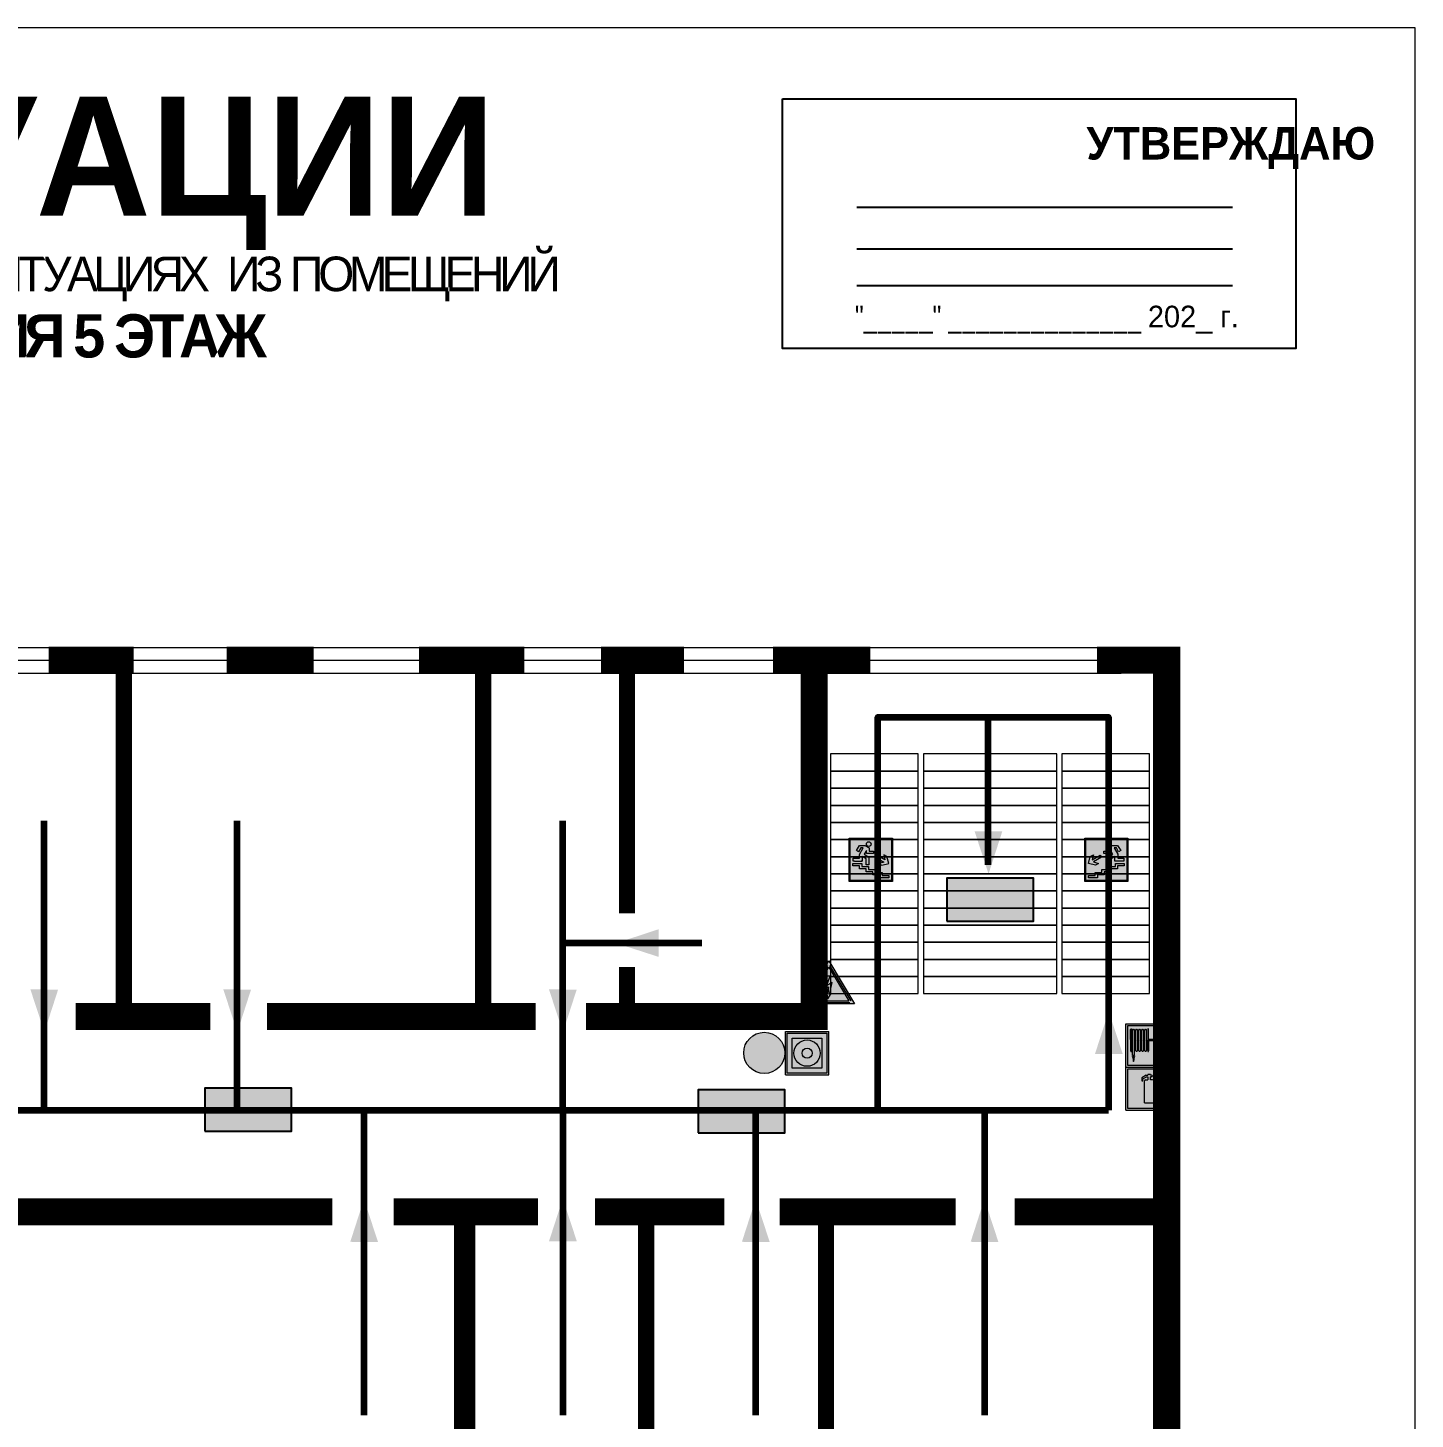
# Model space of a CAD drawing. Header units: millimetres. Extents: x 13114 to 67229, y 22859 to 38520.
# Drawn here: x 24745.1 to 25001.8, y 36480.2 to 36737.7 of the extents above; entities that cross this region are included whole.
import ezdxf

# ---------------------------------------------------------------- set-up
doc = ezdxf.new("R2010")
doc.units = ezdxf.units.MM
doc.layers.add('План_Штампы', color=7, linetype='Continuous')
doc.styles.add('обычный', font='arial.ttf')

# ---------------------------------------------------------------- blocks, each defined once
blk = doc.blocks.new('вниз')
at = {"lineweight": 0, "true_color": 0xffffff}
h = blk.add_hatch(color=7, dxfattribs=at)
h.dxf.hatch_style = 1
h.paths.add_polyline_path([(40994.51, -4472.22), (40986.51, -4472.22), (40986.51, -4480.22), (40994.51, -4480.22)])
h.paths.add_polyline_path([(40994.31, -4472.42), (40994.31, -4480.01), (40986.71, -4480.01), (40986.71, -4472.42)], flags=16)
h.paths.add_polyline_path([(40988.43, -4473.53), (40989.43, -4473.53), (40990.19, -4473.96), (40990.19, -4474.6), (40991, -4474.6), (40991, -4475.06), (40989.73, -4475.06), (40989.73, -4474.46), (40989.3, -4475.18), (40990.17, -4475.7), (40990.17, -4477.11), (40989.63, -4477.11), (40989.63, -4476.01), (40988.94, -4475.59), (40988.94, -4476.46), (40988.94, -4476.46), (40987.47, -4476.46), (40987.26, -4476.46), (40987.26, -4475.92), (40988.4, -4475.92), (40988.4, -4475.2), (40989.1, -4473.99), (40988.66, -4473.99), (40988.24, -4474.7), (40987.86, -4474.47), (40988.41, -4473.56)], flags=0)
h.paths.add_polyline_path([(40990.55, -4473.29, -1), (40989.69, -4473.29, -1)], flags=0)
h.paths.add_polyline_path([(40988.85, -4476.89), (40988.85, -4477.43), (40990.1, -4477.43), (40990.1, -4477.99), (40991.34, -4477.99), (40991.34, -4478.54), (40992.59, -4478.54), (40992.59, -4479.09), (40993.83, -4479.09), (40993.83, -4479.52), (40992.17, -4479.52), (40992.17, -4478.97), (40990.91, -4478.97), (40990.91, -4478.41), (40989.68, -4478.41), (40989.68, -4477.86), (40988.43, -4477.86), (40988.43, -4477.31), (40987.6, -4477.31), (40987.18, -4477.31), (40987.18, -4476.89)], flags=0)
h.paths.add_polyline_path([(40991.61, -4475.33), (40993.12, -4476.2), (40992.9, -4475.27), (40993.48, -4475.6), (40993.83, -4476.88), (40992.56, -4477.22), (40991.97, -4476.88), (40992.9, -4476.61), (40991.38, -4475.74), (40991.58, -4475.39)], flags=0)
h.paths.add_polyline_path([(40990.19, -4473.96), (40989.43, -4473.53), (40988.43, -4473.53), (40988.41, -4473.56), (40987.86, -4474.47), (40988.24, -4474.7), (40988.66, -4473.99), (40989.1, -4473.99), (40988.4, -4475.2), (40988.4, -4475.92), (40987.26, -4475.92), (40987.26, -4476.46), (40987.47, -4476.46), (40988.94, -4476.46), (40988.94, -4476.27), (40988.94, -4475.59), (40989.63, -4476.01), (40989.63, -4477.11), (40990.17, -4477.11), (40990.17, -4475.7), (40989.3, -4475.18), (40989.73, -4474.46), (40989.73, -4475.06), (40991, -4475.06), (40991, -4474.6), (40990.19, -4474.6)], flags=0)
h.paths.add_polyline_path([(40990.55, -4473.29, 1), (40989.69, -4473.29, 1)], flags=0)
h.paths.add_polyline_path([(40991.61, -4475.33), (40991.58, -4475.39), (40991.38, -4475.74), (40992.9, -4476.61), (40991.97, -4476.88), (40992.56, -4477.22), (40993.83, -4476.88), (40993.48, -4475.6), (40992.9, -4475.27), (40993.12, -4476.2)], flags=0)
h.paths.add_polyline_path([(40990.1, -4477.43), (40988.85, -4477.43), (40988.85, -4476.89), (40987.18, -4476.89), (40987.18, -4477.31), (40987.6, -4477.31), (40988.43, -4477.31), (40988.43, -4477.86), (40989.68, -4477.86), (40989.68, -4478.41), (40990.91, -4478.41), (40990.91, -4478.97), (40992.17, -4478.97), (40992.17, -4479.52), (40993.83, -4479.52), (40993.83, -4479.09), (40992.59, -4479.09), (40992.59, -4478.54), (40991.34, -4478.54), (40991.34, -4477.99), (40990.1, -4477.99)], flags=0)
at = {"lineweight": 0}
h = blk.add_hatch(color=126, dxfattribs=at)
h.dxf.hatch_style = 1
h.paths.add_polyline_path([(40994.31, -4472.42), (40986.71, -4472.42), (40986.71, -4480.01), (40994.31, -4480.01)])
h.paths.add_polyline_path([(40988.43, -4473.53), (40989.43, -4473.53), (40990.19, -4473.96), (40990.19, -4474.6), (40991, -4474.6), (40991, -4475.06), (40989.73, -4475.06), (40989.73, -4474.46), (40989.3, -4475.18), (40990.17, -4475.7), (40990.17, -4477.11), (40989.63, -4477.11), (40989.63, -4476.01), (40988.94, -4475.59), (40988.94, -4476.46), (40988.94, -4476.46), (40987.47, -4476.46), (40987.26, -4476.46), (40987.26, -4475.92), (40988.4, -4475.92), (40988.4, -4475.2), (40989.1, -4473.99), (40988.66, -4473.99), (40988.24, -4474.7), (40987.86, -4474.47), (40988.41, -4473.56)], flags=16)
h.paths.add_polyline_path([(40990.55, -4473.29, -1), (40989.69, -4473.29, -1)], flags=16)
h.paths.add_polyline_path([(40988.85, -4476.89), (40988.85, -4477.43), (40990.1, -4477.43), (40990.1, -4477.99), (40991.34, -4477.99), (40991.34, -4478.54), (40992.59, -4478.54), (40992.59, -4479.09), (40993.83, -4479.09), (40993.83, -4479.52), (40992.17, -4479.52), (40992.17, -4478.97), (40990.91, -4478.97), (40990.91, -4478.41), (40989.68, -4478.41), (40989.68, -4477.86), (40988.43, -4477.86), (40988.43, -4477.31), (40987.6, -4477.31), (40987.18, -4477.31), (40987.18, -4476.89)], flags=16)
h.paths.add_polyline_path([(40991.61, -4475.33), (40993.12, -4476.2), (40992.9, -4475.27), (40993.48, -4475.6), (40993.83, -4476.88), (40992.56, -4477.22), (40991.97, -4476.88), (40992.9, -4476.61), (40991.38, -4475.74), (40991.58, -4475.39)], flags=16)
at = {"lineweight": 0, "true_color": 0xffffff}
h = blk.add_hatch(color=7, dxfattribs=at)
h.dxf.hatch_style = 1
h.paths.add_polyline_path([(40989.73, -4474.46), (40989.73, -4475.06), (40991, -4475.06), (40991, -4474.6), (40990.19, -4474.6), (40990.19, -4473.96), (40989.43, -4473.53), (40988.43, -4473.53), (40988.41, -4473.56), (40987.86, -4474.47), (40988.24, -4474.7), (40988.66, -4473.99), (40989.1, -4473.99), (40988.4, -4475.2), (40988.4, -4475.92), (40987.26, -4475.92), (40987.26, -4476.46), (40987.47, -4476.46), (40988.94, -4476.46), (40988.94, -4475.59), (40989.63, -4476.01), (40989.63, -4477.11), (40990.17, -4477.11), (40990.17, -4475.7), (40989.3, -4475.18)])
h.paths.add_polyline_path([(40989.69, -4473.29, 1), (40990.55, -4473.29, 1)])
h.paths.add_polyline_path([(40991.61, -4475.33), (40991.58, -4475.39), (40991.38, -4475.74), (40992.9, -4476.61), (40991.97, -4476.88), (40992.56, -4477.22), (40993.83, -4476.88), (40993.48, -4475.6), (40992.9, -4475.27), (40993.12, -4476.2)])
h.paths.add_polyline_path([(40990.1, -4477.43), (40988.85, -4477.43), (40988.85, -4476.89), (40987.18, -4476.89), (40987.18, -4477.31), (40987.6, -4477.31), (40988.43, -4477.31), (40988.43, -4477.86), (40989.68, -4477.86), (40989.68, -4478.41), (40990.91, -4478.41), (40990.91, -4478.97), (40992.17, -4478.97), (40992.17, -4479.52), (40993.83, -4479.52), (40993.83, -4479.09), (40992.59, -4479.09), (40992.59, -4478.54), (40991.34, -4478.54), (40991.34, -4477.99), (40990.1, -4477.99)])
at = {"color": 126, "lineweight": 0}
for points in [[(40986.51, -4472.22), (40994.51, -4472.22), (40994.51, -4480.22), (40986.51, -4480.22)], [(40986.71, -4472.42), (40994.31, -4472.42), (40994.31, -4480.01), (40986.71, -4480.01)]]:
    blk.add_lwpolyline(points, close=True, dxfattribs=at)
for points in [[(40987.47, -4476.46), (40987.26, -4476.46), (40987.26, -4475.92), (40988.4, -4475.92), (40988.4, -4475.2), (40989.1, -4473.99), (40988.66, -4473.99), (40988.24, -4474.7), (40987.86, -4474.47), (40988.41, -4473.56), (40988.43, -4473.53), (40989.43, -4473.53), (40990.19, -4473.96), (40990.19, -4474.6), (40991, -4474.6), (40991, -4475.06), (40989.73, -4475.06), (40989.73, -4474.46), (40989.3, -4475.18), (40990.17, -4475.7), (40990.17, -4477.11), (40989.63, -4477.11), (40989.63, -4476.01), (40988.94, -4475.59), (40988.94, -4476.46)], [(40991.58, -4475.39), (40991.38, -4475.74), (40992.9, -4476.61), (40991.97, -4476.88), (40992.56, -4477.22), (40993.83, -4476.88), (40993.48, -4475.6), (40992.9, -4475.27), (40993.12, -4476.2), (40991.61, -4475.33), (40991.58, -4475.39)], [(40987.6, -4477.31), (40987.18, -4477.31), (40987.18, -4476.89), (40988.85, -4476.89), (40988.85, -4477.43), (40990.1, -4477.43), (40990.1, -4477.99), (40991.34, -4477.99), (40991.34, -4478.54), (40992.59, -4478.54), (40992.59, -4479.09), (40993.83, -4479.09), (40993.83, -4479.52), (40992.17, -4479.52), (40992.17, -4478.97), (40990.91, -4478.97), (40990.91, -4478.41), (40989.68, -4478.41), (40989.68, -4477.86), (40988.43, -4477.86), (40988.43, -4477.31), (40987.6, -4477.31)], [(40987.47, -4476.46), (40988.94, -4476.46), (40988.94, -4476.27)]]:
    blk.add_lwpolyline(points, dxfattribs=at)
blk.add_circle((40990.12, -4473.29), 0.432, dxfattribs=at)
blk = doc.blocks.new('вниз 3')
at = {"lineweight": 0, "true_color": 0xffffff}
h = blk.add_hatch(color=7, dxfattribs=at)
h.dxf.hatch_style = 1
h.paths.add_polyline_path([(40997.5, -4475.69), (40997.25, -4475.28), (40995.76, -4476.15), (40995.97, -4475.23), (40995.39, -4475.56), (40995.05, -4476.83), (40996.33, -4477.17), (40996.91, -4476.83), (40996, -4476.55)], flags=0)
h.paths.add_polyline_path([(40999.81, -4473.95), (41000.22, -4473.95), (41000.64, -4474.67), (41001.03, -4474.43), (41000.46, -4473.49), (41000.42, -4473.49), (40999.43, -4473.49), (40998.68, -4473.92), (40998.68, -4474.57), (40997.88, -4474.57), (40997.88, -4475), (40999.14, -4475), (40999.14, -4474.43), (40999.14, -4474.38), (40999.59, -4475.15), (40998.72, -4475.67), (40998.72, -4477.06), (40999.24, -4477.06), (40999.24, -4475.96), (40999.95, -4475.56), (40999.95, -4476.43), (41001.61, -4476.43), (41001.61, -4475.88), (41000.47, -4475.88), (41000.47, -4475.12)], flags=0)
h.paths.add_polyline_path([(40999.2, -4473.24, 1), (40998.35, -4473.24, 1)], flags=0)
h.paths.add_polyline_path([(41000.46, -4477.26), (41001.69, -4477.26), (41001.69, -4476.84), (41000.03, -4476.84), (41000.03, -4477.39), (40998.78, -4477.39), (40998.78, -4477.95), (40997.53, -4477.95), (40997.53, -4478.5), (40996.29, -4478.5), (40996.29, -4479.06), (40995.05, -4479.06), (40995.05, -4479.48), (40995.29, -4479.48), (40996.72, -4479.48), (40996.72, -4478.92), (40997.97, -4478.92), (40997.97, -4478.36), (40999.2, -4478.36), (40999.2, -4477.81), (41000.46, -4477.81)], flags=0)
h.paths.add_polyline_path([(41002.37, -4472.17), (40994.37, -4472.17), (40994.37, -4480.17), (41002.37, -4480.17)])
h.paths.add_polyline_path([(41002.16, -4479.96), (40994.57, -4479.96), (40994.57, -4472.37), (41002.16, -4472.37)], flags=16)
h.paths.add_polyline_path([(41001.61, -4475.88), (41001.61, -4476.43), (40999.95, -4476.43), (40999.95, -4475.56), (40999.24, -4475.96), (40999.24, -4477.06), (40998.72, -4477.06), (40998.72, -4475.67), (40999.59, -4475.15), (40999.14, -4474.38), (40999.14, -4474.43), (40999.14, -4475), (40997.88, -4475), (40997.88, -4474.57), (40998.68, -4474.57), (40998.68, -4473.92), (40999.43, -4473.49), (41000.42, -4473.49), (41000.46, -4473.49), (41001.03, -4474.43), (41000.64, -4474.67), (41000.22, -4473.95), (40999.81, -4473.95), (41000.47, -4475.12), (41000.47, -4475.88)], flags=0)
h.paths.add_polyline_path([(41001.69, -4476.84), (41001.69, -4477.26), (41000.46, -4477.26), (41000.46, -4477.81), (40999.2, -4477.81), (40999.2, -4478.36), (40997.97, -4478.36), (40997.97, -4478.92), (40996.72, -4478.92), (40996.72, -4479.48), (40995.05, -4479.48), (40995.05, -4479.06), (40996.29, -4479.06), (40996.29, -4478.5), (40997.53, -4478.5), (40997.53, -4477.95), (40998.78, -4477.95), (40998.78, -4477.39), (41000.03, -4477.39), (41000.03, -4476.84)], flags=0)
h.paths.add_polyline_path([(40998.35, -4473.24, -1), (40999.2, -4473.24, -1)], flags=0)
h.paths.add_polyline_path([(40997.5, -4475.69), (40996, -4476.55), (40996.91, -4476.83), (40996.33, -4477.17), (40995.05, -4476.83), (40995.39, -4475.56), (40995.97, -4475.23), (40995.76, -4476.15), (40997.25, -4475.28)], flags=0)
at = {"lineweight": 0}
h = blk.add_hatch(color=126, dxfattribs=at)
h.dxf.hatch_style = 1
h.paths.add_polyline_path([(41002.16, -4472.37), (40994.57, -4472.37), (40994.57, -4479.96), (41002.16, -4479.96)])
h.paths.add_polyline_path([(40995.97, -4475.23), (40995.76, -4476.15), (40997.25, -4475.28), (40997.5, -4475.69), (40996, -4476.55), (40996.91, -4476.83), (40996.33, -4477.17), (40995.05, -4476.83), (40995.39, -4475.56)], flags=16)
h.paths.add_polyline_path([(40997.88, -4474.57), (40998.68, -4474.57), (40998.68, -4473.92), (40999.43, -4473.49), (41000.42, -4473.49), (41000.46, -4473.49), (41001.03, -4474.43), (41000.64, -4474.67), (41000.22, -4473.95), (40999.81, -4473.95), (41000.47, -4475.12), (41000.47, -4475.88), (41001.61, -4475.88), (41001.61, -4476.43), (40999.95, -4476.43), (40999.95, -4475.56), (40999.24, -4475.96), (40999.24, -4477.06), (40998.72, -4477.06), (40998.72, -4475.67), (40999.59, -4475.15), (40999.14, -4474.38), (40999.14, -4474.43), (40999.14, -4475), (40997.88, -4475)], flags=16)
h.paths.add_polyline_path([(40998.35, -4473.24, -1), (40999.2, -4473.24, -1)], flags=16)
h.paths.add_polyline_path([(40997.53, -4477.95), (40998.78, -4477.95), (40998.78, -4477.39), (41000.03, -4477.39), (41000.03, -4476.84), (41001.69, -4476.84), (41001.69, -4477.26), (41000.46, -4477.26), (41000.46, -4477.81), (40999.2, -4477.81), (40999.2, -4478.36), (40997.97, -4478.36), (40997.97, -4478.92), (40996.72, -4478.92), (40996.72, -4479.48), (40995.05, -4479.48), (40995.05, -4479.06), (40996.29, -4479.06), (40996.29, -4478.5), (40997.53, -4478.5)], flags=16)
at = {"lineweight": 0, "true_color": 0xffffff}
h = blk.add_hatch(color=7, dxfattribs=at)
h.dxf.hatch_style = 1
h.paths.add_polyline_path([(40999.2, -4473.24, 1), (40998.35, -4473.24, 1)])
h.paths.add_polyline_path([(40999.81, -4473.95), (41000.22, -4473.95), (41000.64, -4474.67), (41001.03, -4474.43), (41000.46, -4473.49), (41000.42, -4473.49), (40999.43, -4473.49), (40998.68, -4473.92), (40998.68, -4474.57), (40997.88, -4474.57), (40997.88, -4475), (40999.14, -4475), (40999.14, -4474.43), (40999.14, -4474.38), (40999.59, -4475.15), (40998.72, -4475.67), (40998.72, -4477.06), (40999.24, -4477.06), (40999.24, -4475.96), (40999.95, -4475.56), (40999.95, -4476.43), (41001.61, -4476.43), (41001.61, -4475.88), (41000.47, -4475.88), (41000.47, -4475.12)])
h.paths.add_polyline_path([(40999.2, -4477.81), (41000.46, -4477.81), (41000.46, -4477.26), (41001.69, -4477.26), (41001.69, -4476.84), (41000.03, -4476.84), (41000.03, -4477.39), (40998.78, -4477.39), (40998.78, -4477.95), (40997.53, -4477.95), (40997.53, -4478.5), (40996.29, -4478.5), (40996.29, -4479.06), (40995.05, -4479.06), (40995.05, -4479.48), (40995.29, -4479.48), (40996.72, -4479.48), (40996.72, -4478.92), (40997.97, -4478.92), (40997.97, -4478.36), (40999.2, -4478.36)])
h.paths.add_polyline_path([(40997.5, -4475.69), (40997.25, -4475.28), (40995.76, -4476.15), (40995.97, -4475.23), (40995.39, -4475.56), (40995.05, -4476.83), (40996.33, -4477.17), (40996.91, -4476.83), (40996, -4476.55)])
at = {"color": 126, "lineweight": 0}
for points in [[(40994.37, -4472.17), (41002.37, -4472.17), (41002.37, -4480.17), (40994.37, -4480.17)], [(40994.57, -4472.37), (41002.16, -4472.37), (41002.16, -4479.96), (40994.57, -4479.96)]]:
    blk.add_lwpolyline(points, close=True, dxfattribs=at)
for points in [[(40995.05, -4476.83), (40995.39, -4475.56), (40995.97, -4475.23), (40995.76, -4476.15), (40997.25, -4475.28), (40997.5, -4475.69), (40996, -4476.55), (40996.91, -4476.83), (40996.33, -4477.17), (40995.05, -4476.83)], [(40999.14, -4474.43), (40999.14, -4475), (40997.88, -4475), (40997.88, -4474.57), (40998.68, -4474.57), (40998.68, -4473.92), (40999.43, -4473.49), (41000.42, -4473.49), (41000.46, -4473.49), (41001.03, -4474.43), (41000.64, -4474.67), (41000.22, -4473.95), (40999.81, -4473.95), (41000.47, -4475.12), (41000.47, -4475.88), (41001.61, -4475.88), (41001.61, -4476.43), (40999.95, -4476.43), (40999.95, -4475.56), (40999.24, -4475.96), (40999.24, -4477.06), (40998.72, -4477.06), (40998.72, -4475.67), (40999.59, -4475.15), (40999.14, -4474.38), (40999.14, -4474.43)], [(40995.29, -4479.48), (40995.05, -4479.48), (40995.05, -4479.06), (40996.29, -4479.06), (40996.29, -4478.5), (40997.53, -4478.5), (40997.53, -4477.95), (40998.78, -4477.95), (40998.78, -4477.39), (41000.03, -4477.39), (41000.03, -4476.84), (41001.69, -4476.84), (41001.69, -4477.26), (41000.46, -4477.26), (41000.46, -4477.81), (40999.2, -4477.81), (40999.2, -4478.36), (40997.97, -4478.36), (40997.97, -4478.92), (40996.72, -4478.92), (40996.72, -4479.48), (40995.05, -4479.48)]]:
    blk.add_lwpolyline(points, dxfattribs=at)
blk.add_circle((40998.77, -4473.24), 0.426, dxfattribs=at)
blk = doc.blocks.new('A$C7B4425F7')
at = {"true_color": 0xffffff}
blk.add_hatch(color=7, dxfattribs=at).paths.add_polyline_path([(0, 0), (-16, 0), (-16, -8), (0, -8)])
h = blk.add_hatch(color=126)
h.paths.add_polyline_path([(-0.2, -0.2), (-15.8, -0.2), (-15.8, -7.8), (-0.2, -7.8)])
h.paths.add_polyline_path([(-11.76, -2.03), (-11.76, -3.66), (-11.17, -3.66, -0.568275), (-11.17, -6.18), (-12.58, -6.18), (-12.58, -2.03)], flags=16)
h.paths.add_polyline_path([(-13.33, -4.12, -0.495768), (-13.59, -6.18), (-15.03, -6.18), (-15.03, -2.03), (-13.59, -2.03, -0.487973)], flags=16)
h.paths.add_polyline_path([(-10.25, -2.03), (-9.48, -2.03), (-9.48, -6.18), (-10.25, -6.18)], flags=16)
h.paths.add_polyline_path([(-13.84, -3.69), (-14.24, -3.69), (-14.24, -3.03), (-13.9, -3.03, -0.692621)], flags=0)
h.paths.add_polyline_path([(-9.15, -2.03), (-8.4, -2.03), (-8.04, -3.07), (-7.68, -2.03), (-6.93, -2.03), (-7.64, -4.1), (-6.93, -6.18), (-7.68, -6.18), (-8.04, -5.14), (-8.4, -6.18), (-9.15, -6.18), (-8.44, -4.1)], flags=16)
h.paths.add_polyline_path([(-11.76, -4.46), (-11.42, -4.46, -0.692621), (-11.36, -5.12), (-11.76, -5.12)], flags=0)
h.paths.add_polyline_path([(-13.9, -5.2), (-14.24, -5.2), (-14.24, -4.55), (-13.84, -4.55, -0.708038)], flags=0)
edge = h.paths.add_edge_path(flags=16)
edge.add_ellipse((-5.51, -4.08), major_axis=(0, 2.05), ratio=0.586184, start_angle=0, end_angle=360)
edge = h.paths.add_edge_path(flags=0)
edge.add_ellipse((-5.51, -4.08), major_axis=(0, 1.14), ratio=0.454828, start_angle=0, end_angle=360)
h.paths.add_polyline_path([(-4.13, -4.96, 0.377264), (-3.48, -4.52, 0.0555), (-3.16, -2.03), (-1.66, -2.03), (-1.66, -4.96), (-0.96, -4.96), (-0.96, -7.01), (-1.75, -7.01), (-1.75, -6.18), (-3.3, -6.18), (-3.3, -7.02), (-4.13, -7.02)], flags=16)
h.paths.add_polyline_path([(-2.73, -2.91), (-2.28, -2.91), (-2.28, -4.96), (-3.05, -4.96, 0.079136)], flags=0)
at = {"color": 126}
blk.add_lwpolyline([(-16, -8), (0, -8), (0, 0), (-16, 0)], close=True, dxfattribs=at)
blk = doc.blocks.new('A$C54414219')
at = {"true_color": 0xffffff}
h = blk.add_hatch(color=7, dxfattribs=at)
h.paths.add_polyline_path([(2.39, -9.45), (2.39, -18.3), (11.23, -18.3), (11.23, -9.45)], flags=0)
h.paths.add_polyline_path([(10.71, -13.87, -1), (2.92, -13.87, -1)], flags=0)
h.paths.add_polyline_path([(8.3, -13.87, -1), (5.33, -13.87, -1)], flags=0)
h.paths.add_polyline_path([(0.41, -7.47), (0.41, -20.27), (13.21, -20.27), (13.21, -7.47)])
h.paths.add_polyline_path([(0.92, -19.77), (12.71, -19.77), (12.71, -7.98), (0.92, -7.98)], flags=16)
h.paths.add_polyline_path([(11.23, -9.45), (11.23, -18.3), (2.39, -18.3), (2.39, -9.45)], flags=0)
at = {"lineweight": 5}
h = blk.add_hatch(color=242, dxfattribs=at)
h.paths.add_polyline_path([(12.71, -7.98), (0.92, -7.98), (0.92, -19.77), (12.71, -19.77)])
h.paths.add_polyline_path([(11.23, -18.3), (2.39, -18.3), (2.39, -9.45), (11.23, -9.45)], flags=16)
h.paths.add_polyline_path([(10.71, -13.87, -1), (2.92, -13.87, -1)], flags=0)
h.paths.add_polyline_path([(8.3, -13.87, -1), (5.33, -13.87, -1)], flags=0)
at = {"true_color": 0xffffff}
h = blk.add_hatch(color=7, dxfattribs=at)
h.paths.add_polyline_path([(2.39, -9.45), (2.39, -18.3), (11.23, -18.3), (11.23, -9.45)])
h.paths.add_polyline_path([(10.71, -13.87, -1), (2.92, -13.87, -1)], flags=16)
h.paths.add_polyline_path([(8.3, -13.87, -1), (5.33, -13.87, -1)], flags=0)
at = {"lineweight": 5}
h = blk.add_hatch(color=242, dxfattribs=at)
h.paths.add_polyline_path([(2.92, -13.87, 1), (10.71, -13.87, 1)])
h.paths.add_polyline_path([(8.3, -13.87, -1), (5.33, -13.87, -1)], flags=16)
at = {"color": 242, "lineweight": 5}
for p, q in [((0.41, -20.27), (0.41, -7.47)), ((0.41, -7.47), (13.21, -7.47)), ((0.41, -7.47), (13.21, -7.47)), ((13.21, -20.27), (13.21, -7.47)), ((0.41, -20.27), (13.21, -20.27))]:
    blk.add_line(p, q, dxfattribs=at)
for points in [[(0.92, -7.98), (12.71, -7.98), (12.71, -19.77), (0.92, -19.77)], [(2.39, -9.45), (11.23, -9.45), (11.23, -18.3), (2.39, -18.3)]]:
    blk.add_lwpolyline(points, close=True, dxfattribs=at)
for radius in [3.89, 1.49]:
    blk.add_circle((6.81, -13.87), radius, dxfattribs=at)
blk = doc.blocks.new('A$C7B8C2D5B')
at = {"lineweight": 0}
h = blk.add_hatch(color=5, dxfattribs=at)
h.dxf.hatch_style = 1
h.paths.add_polyline_path([(1.4, -3.02, 1), (-2.11, -3.02, 1)])
at = {"color": 5, "lineweight": 0}
blk.add_circle((-0.36, -3.02), 1.75, dxfattribs=at)
blk = doc.blocks.new('A$C3E6D3DDE')
at = {"lineweight": 5}
h = blk.add_hatch(color=40, dxfattribs=at)
h.paths.add_polyline_path([(24.1, 1.45), (16.46, -11.35), (31.74, -11.35)])
h.paths.add_polyline_path([(24.09, -0.46), (30.03, -10.41), (18.14, -10.41)], flags=16)
h.paths.add_polyline_path([(24.54, -3.08), (23.41, -6.02), (25.13, -5.01), (24.33, -8.5), (24.82, -8.27), (23.79, -9.86), (23.4, -8.04), (23.8, -8.43), (24.04, -6.29), (22.39, -7.25), (23.44, -3.08)], flags=0)
h = blk.add_hatch(color=256, dxfattribs=at)
h.paths.add_polyline_path([(24.37, 0.03, 0.567511), (23.82, 0.03), (17.59, -10.4, 0.582454), (17.86, -10.88), (30.32, -10.88, 0.582149), (30.6, -10.4)])
h.paths.add_polyline_path([(24.09, -0.46), (18.14, -10.41), (30.03, -10.41)], flags=16)
h.paths.add_polyline_path([(24.54, -3.08), (23.41, -6.02), (25.13, -5.01), (24.33, -8.5), (24.82, -8.27), (23.79, -9.86), (23.4, -8.04), (23.8, -8.43), (24.04, -6.29), (22.39, -7.25), (23.44, -3.08)], flags=0)
h = blk.add_hatch(color=40, dxfattribs=at)
h.paths.add_polyline_path([(24.09, -0.46), (18.14, -10.41), (30.03, -10.41)])
h.paths.add_polyline_path([(24.82, -8.27), (23.79, -9.86), (23.4, -8.04), (23.8, -8.43), (24.04, -6.29), (22.39, -7.25), (23.44, -3.08), (24.54, -3.08), (23.41, -6.02), (25.13, -5.01), (24.33, -8.5)], flags=16)
at = {"color": 40, "lineweight": 5}
for p, q in [((16.46, -11.35), (24.1, 1.45)), ((24.1, 1.45), (31.74, -11.35))]:
    blk.add_line(p, q, dxfattribs=at)
at = {"lineweight": 5}
for p, q in [((17.59, -10.4), (23.82, 0.03)), ((24.37, 0.03), (30.6, -10.4)), ((18.14, -10.41), (24.09, -0.46)), ((23.44, -3.08), (22.39, -7.25)), ((23.41, -6.02), (24.54, -3.08)), ((24.54, -3.08), (23.44, -3.08)), ((24.09, -0.46), (30.03, -10.41)), ((22.39, -7.25), (24.04, -6.29)), ((23.8, -8.43), (23.4, -8.04)), ((23.4, -8.04), (23.79, -9.86)), ((25.13, -5.01), (23.41, -6.02)), ((24.04, -6.29), (23.8, -8.43)), ((24.33, -8.5), (25.13, -5.01)), ((17.86, -10.88), (30.32, -10.88)), ((18.14, -10.41), (30.03, -10.41)), ((23.79, -9.86), (24.82, -8.27)), ((24.82, -8.27), (24.33, -8.5))]:
    blk.add_line(p, q, dxfattribs=at)
at = {"color": 50, "lineweight": 5}
blk.add_line((31.74, -11.35), (16.46, -11.35), dxfattribs=at)
blk = doc.blocks.new('A$C3AD82952')
at = {"true_color": 0xf5f5ff}
h = blk.add_hatch(color=7, dxfattribs=at)
h.dxf.hatch_style = 1
h.paths.add_polyline_path([(8.21, 8.73, 0.414214), (7.89, 9.05), (7.22, 9.05), (7.22, 9.92), (7.59, 9.92, 1), (7.57, 10.36), (7.22, 10.36), (7.22, 10.6), (6.43, 10.6), (6.43, 10.36), (6.01, 10.36), (4.74, 9.59), (4.74, 8.69), (4.98, 8.73), (4.98, 9.26), (6.12, 9.91), (6.43, 9.91), (6.43, 9.05), (5.76, 9.05, 0.414214), (5.44, 8.73), (5.44, 2.2), (8.21, 2.2)], flags=0)
h.paths.add_polyline_path([(12.8, 12.8), (0, 12.8), (0, 0), (12.8, 0)])
h.paths.add_polyline_path([(0.51, 12.29), (12.29, 12.29), (12.29, 0.51), (0.51, 0.51)], flags=16)
h.paths.add_polyline_path([(4.74, 9.59), (6.01, 10.36), (6.43, 10.36), (6.43, 10.6), (7.22, 10.6), (7.22, 10.36), (7.59, 10.36, -0.94586), (7.59, 9.92), (7.22, 9.92), (7.22, 9.05), (7.89, 9.05, -0.414214), (8.21, 8.73), (8.21, 2.2), (5.44, 2.2), (5.44, 8.73, -0.414214), (5.76, 9.05), (6.43, 9.05), (6.43, 9.91), (6.12, 9.91), (4.98, 9.26), (4.98, 8.73), (4.74, 8.69)], flags=0)
h = blk.add_hatch(color=242)
h.dxf.hatch_style = 1
h.paths.add_polyline_path([(12.29, 12.29), (0.51, 12.29), (0.51, 0.51), (12.29, 0.51)])
h.paths.add_polyline_path([(4.74, 8.69), (4.74, 9.59), (6.01, 10.36), (6.43, 10.36), (6.43, 10.6), (7.22, 10.6), (7.22, 10.36), (7.59, 10.36, -0.94586), (7.59, 9.92), (7.22, 9.92), (7.22, 9.05), (7.89, 9.05, -0.414214), (8.21, 8.73), (8.21, 2.2), (5.44, 2.2), (5.44, 8.73, -0.414214), (5.76, 9.05), (6.43, 9.05), (6.43, 9.91), (6.12, 9.91), (4.98, 9.26), (4.98, 8.73)], flags=16)
h = blk.add_hatch(color=7, dxfattribs=at)
h.dxf.hatch_style = 1
h.paths.add_polyline_path([(8.21, 8.73, 0.414214), (7.89, 9.05), (7.22, 9.05), (7.22, 9.92), (7.59, 9.92, 1), (7.57, 10.36), (7.22, 10.36), (7.22, 10.6), (6.43, 10.6), (6.43, 10.36), (6.01, 10.36), (4.74, 9.59), (4.74, 8.69), (4.98, 8.73), (4.98, 9.26), (6.12, 9.91), (6.43, 9.91), (6.43, 9.05), (5.76, 9.05, 0.414214), (5.44, 8.73), (5.44, 2.2), (8.21, 2.2)])
at = {"color": 242, "lineweight": 5}
for p, q in [((0, 0), (0, 12.8)), ((0, 12.8), (12.8, 12.8)), ((12.8, 0), (12.8, 12.8)), ((6.01, 10.36), (4.74, 9.59)), ((4.74, 9.59), (4.74, 8.69)), ((4.74, 8.69), (4.98, 8.73)), ((4.98, 9.26), (6.12, 9.91)), ((4.98, 8.73), (4.98, 9.26)), ((5.44, 2.2), (5.44, 8.73)), ((5.76, 9.05), (6.43, 9.05)), ((6.01, 10.36), (6.43, 10.36)), ((6.12, 9.91), (6.43, 9.91)), ((7.22, 10.6), (6.43, 10.6)), ((6.43, 10.6), (6.43, 10.36)), ((6.43, 9.91), (6.43, 9.05)), ((7.22, 10.36), (7.22, 10.6)), ((7.59, 10.36), (7.22, 10.36)), ((7.22, 9.05), (7.22, 9.92)), ((7.59, 9.92), (7.22, 9.92)), ((7.89, 9.05), (7.22, 9.05)), ((8.21, 2.2), (8.21, 8.73)), ((0, 0), (12.8, 0)), ((5.44, 2.2), (8.21, 2.2))]:
    blk.add_line(p, q, dxfattribs=at)
blk.add_lwpolyline([(0.51, 12.29), (12.29, 12.29), (12.29, 0.51), (0.51, 0.51)], close=True, dxfattribs=at)
for centre, radius, start, end in [((5.76, 8.73), 0.32, 90, 180), ((7.58, 10.14), 0.223, 273.1875, 86.8125), ((7.89, 8.73), 0.32, 0, 90)]:
    blk.add_arc(centre, radius, start, end, dxfattribs=at)
blk = doc.blocks.new('A$C37112FD5')
at = {"true_color": 0xf5f5ff}
h = blk.add_hatch(color=7, dxfattribs=at)
h.dxf.hatch_style = 1
h.paths.add_polyline_path([(12.8, -7.4), (0, -7.4), (0, -20.2), (12.8, -20.2)])
h.paths.add_polyline_path([(12.29, -7.91), (12.29, -19.69), (0.51, -19.69), (0.51, -7.91)], flags=16)
h.paths.add_polyline_path([(4.98, -9.04, -0.42597), (5.17, -9.22), (5.17, -12.25), (5.17, -15.29, -0.432244), (4.98, -15.47), (4.83, -15.47, -0.42597), (4.64, -15.29), (4.64, -12.25), (4.64, -9.22, -0.432244), (4.83, -9.04)], flags=0)
h.paths.add_polyline_path([(4.28, -9.22), (4.28, -12.25), (4.28, -15.29, -0.432244), (4.09, -15.47), (3.94, -15.47, -0.42597), (3.75, -15.29), (3.75, -12.25), (3.75, -9.22, -0.432244), (3.94, -9.04), (4.09, -9.04, -0.42597)], flags=0)
h.paths.add_polyline_path([(5.72, -9.04), (5.87, -9.04, -0.42597), (6.06, -9.22), (6.06, -12.25), (6.06, -15.29, -0.432244), (5.87, -15.47), (5.72, -15.47, -0.42597), (5.53, -15.29), (5.53, -12.25), (5.53, -9.22, -0.432244)], flags=0)
h.paths.add_polyline_path([(6.42, -8.9), (6.5, -8.9, -0.42597), (6.69, -9.08), (6.69, -12.03), (8.21, -12.03, -15.824349), (8.21, -12.47), (6.69, -12.47), (6.69, -15.42, -0.432244), (6.5, -15.6), (6.42, -15.6)], flags=0)
h.paths.add_polyline_path([(3.39, -9.22), (3.39, -12.25), (3.39, -15.29, -0.432244), (3.2, -15.47), (3.05, -15.47, -0.42597), (2.85, -15.29), (2.85, -12.25), (2.85, -9.22, -0.432244), (3.05, -9.04), (3.2, -9.04, -0.42597)], flags=0)
h.paths.add_polyline_path([(2.5, -9.22), (2.5, -16.71), (1.96, -16.71), (1.96, -9.22, -0.432244), (2.15, -9.04), (2.31, -9.04, -0.42597)], flags=0)
h.paths.add_polyline_path([(1.61, -8.9), (1.61, -15.6), (1.57, -15.6, -0.42597), (1.37, -15.42), (1.37, -12.03), (1.37, -9.09, -0.432244), (1.57, -8.9)], flags=0)
h.paths.add_polyline_path([(9.76, -10.81), (9.76, -12.03), (8.49, -12.03, -0.336371)], flags=0)
h.paths.add_polyline_path([(8.49, -12.47), (9.76, -12.47), (9.76, -13.7, -0.336371)], flags=0)
h.paths.add_polyline_path([(10.11, -10.81, -0.336371), (11.38, -12.03), (10.11, -12.03)], flags=0)
h.paths.add_polyline_path([(10.11, -12.47), (11.38, -12.47, -0.336371), (10.11, -13.7)], flags=0)
h.paths.add_polyline_path([(2.5, -16.84), (2.5, -17.05), (1.97, -17.05), (1.97, -16.84)], flags=0)
h.paths.add_polyline_path([(2.5, -17.24, -0.033778), (2.24, -18.6, -0.033778), (1.97, -17.24)], flags=0)
h = blk.add_hatch(color=242)
h.dxf.hatch_style = 1
h.paths.add_polyline_path([(12.29, -7.91), (0.51, -7.91), (0.51, -19.69), (12.29, -19.69)])
h.paths.add_polyline_path([(6.42, -15.6), (6.42, -8.9), (6.5, -8.9, -0.42597), (6.69, -9.08), (6.69, -12.03), (8.21, -12.03, -15.824349), (8.21, -12.47), (6.69, -12.47), (6.69, -15.42, -0.432244), (6.5, -15.6)], flags=16)
h.paths.add_polyline_path([(5.87, -15.47), (5.72, -15.47, -0.42597), (5.53, -15.29), (5.53, -12.25), (5.53, -9.22, -0.432244), (5.72, -9.04), (5.87, -9.04, -0.42597), (6.06, -9.22), (6.06, -12.25), (6.06, -15.29, -0.432244)], flags=16)
h.paths.add_polyline_path([(4.98, -15.47), (4.83, -15.47, -0.42597), (4.64, -15.29), (4.64, -12.25), (4.64, -9.22, -0.432244), (4.83, -9.04), (4.98, -9.04, -0.42597), (5.17, -9.22), (5.17, -12.25), (5.17, -15.29, -0.432244)], flags=16)
h.paths.add_polyline_path([(4.09, -15.47), (3.94, -15.47, -0.42597), (3.75, -15.29), (3.75, -12.25), (3.75, -9.22, -0.432244), (3.94, -9.04), (4.09, -9.04, -0.42597), (4.28, -9.22), (4.28, -12.25), (4.28, -15.29, -0.432244)], flags=16)
h.paths.add_polyline_path([(3.2, -15.47), (3.05, -15.47, -0.42597), (2.85, -15.29), (2.85, -12.25), (2.85, -9.22, -0.432244), (3.05, -9.04), (3.2, -9.04, -0.42597), (3.39, -9.22), (3.39, -12.25), (3.39, -15.29, -0.432244)], flags=16)
h.paths.add_polyline_path([(2.5, -17.05), (1.97, -17.05), (1.97, -16.84), (2.5, -16.84)], flags=16)
h.paths.add_polyline_path([(2.5, -17.24, -0.033778), (2.24, -18.6, -0.033778), (1.97, -17.24)], flags=16)
h.paths.add_polyline_path([(2.5, -16.71), (1.96, -16.71), (1.96, -9.22, -0.432244), (2.15, -9.04), (2.31, -9.04, -0.42597), (2.5, -9.22)], flags=16)
h.paths.add_polyline_path([(1.61, -15.6), (1.57, -15.6, -0.42597), (1.37, -15.42), (1.37, -12.03), (1.37, -9.09, -0.432244), (1.57, -8.9), (1.61, -8.9)], flags=16)
h.paths.add_polyline_path([(8.49, -12.47), (9.76, -12.47), (9.76, -13.7, -0.336371)], flags=0)
h.paths.add_polyline_path([(10.11, -13.7), (10.11, -12.47), (11.38, -12.47, -0.336371)], flags=0)
h.paths.add_polyline_path([(8.49, -12.03, -0.336371), (9.76, -10.81), (9.76, -12.03)], flags=0)
h.paths.add_polyline_path([(10.11, -12.03), (10.11, -10.81, -0.336371), (11.38, -12.03)], flags=0)
h = blk.add_hatch(color=7, dxfattribs=at)
h.dxf.hatch_style = 1
h.paths.add_polyline_path([(1.61, -8.9), (1.57, -8.9, 0.432244), (1.37, -9.09), (1.37, -12.03), (1.37, -15.42, 0.42597), (1.57, -15.6), (1.61, -15.6)])
h.paths.add_polyline_path([(2.5, -9.22, 0.42597), (2.31, -9.04), (2.15, -9.04, 0.432244), (1.96, -9.22), (1.96, -16.71), (2.5, -16.71)])
h.paths.add_polyline_path([(2.5, -16.84), (1.97, -16.84), (1.97, -17.05), (2.5, -17.05)])
h.paths.add_polyline_path([(2.5, -17.24), (1.97, -17.24, 0.033778), (2.24, -18.6, 0.033778)])
h.paths.add_polyline_path([(3.39, -12.25), (3.39, -9.22, 0.42597), (3.2, -9.04), (3.05, -9.04, 0.432244), (2.85, -9.22), (2.85, -12.25), (2.85, -15.29, 0.42597), (3.05, -15.47), (3.2, -15.47, 0.432244), (3.39, -15.29)])
h.paths.add_polyline_path([(4.28, -12.25), (4.28, -9.22, 0.42597), (4.09, -9.04), (3.94, -9.04, 0.432244), (3.75, -9.22), (3.75, -12.25), (3.75, -15.29, 0.42597), (3.94, -15.47), (4.09, -15.47, 0.432244), (4.28, -15.29)])
h.paths.add_polyline_path([(5.17, -12.25), (5.17, -9.22, 0.42597), (4.98, -9.04), (4.83, -9.04, 0.432244), (4.64, -9.22), (4.64, -12.25), (4.64, -15.29, 0.42597), (4.83, -15.47), (4.98, -15.47, 0.432244), (5.17, -15.29)])
h.paths.add_polyline_path([(6.06, -12.25), (6.06, -9.22, 0.42597), (5.87, -9.04), (5.72, -9.04, 0.432244), (5.53, -9.22), (5.53, -12.25), (5.53, -15.29, 0.42597), (5.72, -15.47), (5.87, -15.47, 0.432244), (6.06, -15.29)])
h.paths.add_polyline_path([(6.69, -12.47), (8.21, -12.47, 15.824349), (8.21, -12.03), (6.69, -12.03), (6.69, -9.08, 0.42597), (6.5, -8.9), (6.42, -8.9), (6.42, -15.6), (6.5, -15.6, 0.432244), (6.69, -15.42)])
h.paths.add_polyline_path([(8.49, -12.47), (9.76, -12.47), (9.76, -13.7, -0.336371)], flags=16)
h.paths.add_polyline_path([(8.49, -12.03, -0.336371), (9.76, -10.81), (9.76, -12.03)], flags=16)
h.paths.add_polyline_path([(10.11, -12.47), (11.38, -12.47, -0.336371), (10.11, -13.7)], flags=16)
h.paths.add_polyline_path([(10.11, -12.03), (10.11, -10.81, -0.336371), (11.38, -12.03)], flags=16)
h = blk.add_hatch(color=242)
h.dxf.hatch_style = 1
h.paths.add_polyline_path([(9.76, -10.81, 0.336371), (8.49, -12.03), (9.76, -12.03)])
h.paths.add_polyline_path([(10.11, -10.81), (10.11, -12.03), (11.38, -12.03, 0.336371)])
h.paths.add_polyline_path([(11.38, -12.47), (10.11, -12.47), (10.11, -13.7, 0.336371)])
h.paths.add_polyline_path([(9.76, -12.47), (8.49, -12.47, 0.336371), (9.76, -13.7)])
at = {"color": 242, "lineweight": 5}
for p, q in [((0, -20.2), (0, -7.4)), ((0, -7.4), (12.8, -7.4)), ((12.8, -20.2), (12.8, -7.4)), ((1.37, -12.03), (1.37, -9.08)), ((1.37, -12.03), (1.37, -15.42)), ((1.57, -8.9), (1.61, -8.9)), ((1.61, -8.9), (1.61, -15.6)), ((1.96, -16.71), (1.96, -9.22)), ((2.15, -9.04), (2.31, -9.04)), ((2.5, -16.71), (2.5, -9.22)), ((2.85, -12.25), (2.85, -9.22)), ((2.85, -12.25), (2.85, -15.29)), ((3.05, -9.04), (3.2, -9.04)), ((3.39, -12.25), (3.39, -9.22)), ((3.39, -12.25), (3.39, -15.29)), ((3.75, -12.25), (3.75, -9.22)), ((3.75, -12.25), (3.75, -15.29)), ((3.94, -9.04), (4.09, -9.04)), ((4.28, -12.25), (4.28, -9.22)), ((4.28, -12.25), (4.28, -15.29)), ((4.64, -12.25), (4.64, -9.22)), ((4.64, -12.25), (4.64, -15.29)), ((4.83, -9.04), (4.98, -9.04)), ((5.17, -12.25), (5.17, -9.22)), ((5.17, -12.25), (5.17, -15.29)), ((5.53, -12.25), (5.53, -9.22)), ((5.53, -12.25), (5.53, -15.29)), ((5.72, -9.04), (5.87, -9.04)), ((6.06, -12.25), (6.06, -9.22)), ((6.06, -12.25), (6.06, -15.29)), ((6.42, -8.9), (6.42, -15.6)), ((6.5, -8.9), (6.42, -8.9)), ((6.69, -12.03), (6.69, -9.08)), ((8.21, -12.03), (6.69, -12.03)), ((9.76, -12.03), (8.49, -12.03)), ((9.76, -10.81), (9.76, -12.03)), ((10.11, -10.81), (10.11, -12.03)), ((11.38, -12.03), (10.11, -12.03)), ((1.57, -15.6), (1.61, -15.6)), ((3.05, -15.47), (3.2, -15.47)), ((3.94, -15.47), (4.09, -15.47)), ((4.83, -15.47), (4.98, -15.47)), ((5.72, -15.47), (5.87, -15.47)), ((6.42, -15.6), (6.5, -15.6)), ((8.21, -12.47), (6.69, -12.47)), ((6.69, -12.47), (6.69, -15.42)), ((9.76, -12.47), (8.49, -12.47)), ((9.76, -12.47), (9.76, -13.7)), ((11.38, -12.47), (10.11, -12.47)), ((10.11, -12.47), (10.11, -13.7)), ((0, -20.2), (12.8, -20.2)), ((1.96, -16.71), (2.5, -16.71)), ((1.97, -16.84), (2.5, -16.84)), ((1.97, -17.05), (1.97, -16.84)), ((2.5, -17.05), (1.97, -17.05)), ((1.97, -17.24), (2.5, -17.24)), ((2.5, -16.84), (2.5, -17.05))]:
    blk.add_line(p, q, dxfattribs=at)
blk.add_lwpolyline([(0.51, -7.91), (12.29, -7.91), (12.29, -19.69), (0.51, -19.69)], close=True, dxfattribs=at)
for centre, radius, start, end in [((1.56, -9.09), 0.182, 87.1027, 180.6071), ((2.15, -9.22), 0.182, 87.1027, 180.6071), ((2.32, -9.22), 0.182, 359.3929, 92.8973), ((3.04, -9.22), 0.182, 87.1027, 180.6071), ((3.21, -9.22), 0.182, 359.3929, 92.8973), ((3.93, -9.22), 0.182, 87.1027, 180.6071), ((4.1, -9.22), 0.182, 359.3929, 92.8973), ((4.82, -9.22), 0.182, 87.1027, 180.6071), ((4.99, -9.22), 0.182, 359.3929, 92.8973), ((5.71, -9.22), 0.182, 87.1027, 180.6071), ((5.88, -9.22), 0.182, 359.3929, 92.8973), ((6.51, -9.09), 0.182, 359.3929, 92.8973), ((9.93, -12.25), 1.74, 187.2319, 172.7681), ((9.93, -12.25), 1.46, 96.9927, 171.3585), ((9.93, -12.25), 1.46, 8.6415, 83.0073), ((1.56, -15.42), 0.182, 179.3929, 272.8973), ((3.04, -15.29), 0.182, 179.3929, 272.8973), ((3.21, -15.29), 0.182, 267.1027, 0.6071), ((3.93, -15.29), 0.182, 179.3929, 272.8973), ((4.1, -15.29), 0.182, 267.1027, 0.6071), ((4.82, -15.29), 0.182, 179.3929, 272.8973), ((4.99, -15.29), 0.182, 267.1027, 0.6071), ((5.71, -15.29), 0.182, 179.3929, 272.8973), ((5.88, -15.29), 0.182, 267.1027, 0.6071), ((6.51, -15.42), 0.182, 267.1027, 0.6071), ((9.93, -12.25), 1.46, 188.6415, 263.0073), ((9.93, -12.25), 1.46, 276.9927, 351.3585), ((12.17, -15.98), 10.27, 187.041, 194.7793), ((-7.7, -15.98), 10.27, 345.2207, 352.959)]:
    blk.add_arc(centre, radius, start, end, dxfattribs=at)
blk = doc.blocks.new('A$C32E8229D')
at = {"true_color": 0xffffff}
blk.add_hatch(color=7, dxfattribs=at).paths.add_polyline_path([(0, 0), (0, -8), (16, -8), (16, 0)])
h = blk.add_hatch(color=126)
h.paths.add_polyline_path([(0.2, -0.2), (15.8, -0.2), (15.8, -7.8), (0.2, -7.8)])
h.paths.add_polyline_path([(13.49, -2.05), (12.08, -2.05), (11.37, -2.63, 0.162397), (11.29, -2.84), (11.29, -3.63), (10.35, -3.63), (10.35, -4.05), (11.68, -4.05), (11.68, -3.48), (12.26, -4.28), (11.29, -5.1), (11.29, -6.78), (11.85, -6.78), (11.85, -5.44), (12.8, -4.64), (12.8, -5.94), (14.46, -5.94), (14.46, -5.39), (13.45, -5.39), (13.45, -3.97), (12.46, -2.59), (13.15, -2.59), (13.69, -3.34), (14.18, -3)], flags=16)
h.paths.add_polyline_path([(10.74, -1.82, 1), (11.8, -1.82, 1)], flags=16)
h.paths.add_polyline_path([(9.39, -3.59), (5.99, -3.59), (6.56, -3.03), (5.91, -3.03), (5.1, -3.83), (5.91, -4.64), (6.56, -4.64), (5.99, -4.09), (9.39, -4.09)], flags=16)
h.paths.add_polyline_path([(4.29, -1.08), (1.72, -1.08), (1.72, -6.6), (4.29, -6.6)], flags=16)
at = {"color": 126}
blk.add_lwpolyline([(16, -8), (0, -8), (0, 0), (16, 0)], close=True, dxfattribs=at)

msp = doc.modelspace()

# ---------------------------------------------------------------- linework, layer by layer
at = {"color": 5, "lineweight": 0}
msp.add_lwpolyline([(24401.83, 36342.74), (25001.83, 36342.74), (25001.83, 36737.74), (24401.83, 36737.74)], close=True, dxfattribs=at)
msp.add_lwpolyline([(24884.77, 36724.61), (24979.78, 36724.61), (24979.78, 36678.41), (24884.77, 36678.41)], close=True)
for points in [[(24898.53, 36704.57), (24968.05, 36704.57)], [(24898.53, 36696.81), (24968.05, 36696.81)], [(24898.53, 36690.02), (24968.05, 36690.02)]]:
    msp.add_lwpolyline(points)
at = {"lineweight": 0}
for points in [[(24731.84, 36623.07), (24946.99, 36623.07)], [(24732.49, 36620.69), (24947.64, 36620.69)], [(24732.27, 36618.31), (24947.41, 36618.31)]]:
    msp.add_lwpolyline(points, dxfattribs=at)
at = {"lineweight": 100, "const_width": 5}
for points in [[(24748.97, 36620.69), (24764.7, 36620.69)], [(24781.92, 36620.69), (24798.02, 36620.69)], [(24817.5, 36620.69), (24836.97, 36620.69)], [(24848.4, 36554.76), (24890.63, 36554.76), (24890.63, 36620.69)], [(24851.2, 36620.69), (24866.55, 36620.69)], [(24883.03, 36620.69), (24901, 36620.69)], [(24942.94, 36620.69), (24955.85, 36620.69), (24955.85, 36552.9)], [(24955.85, 36557.56), (24955.85, 36451.66), (24941.71, 36451.66)], [(24753.94, 36554.76), (24778.89, 36554.76)], [(24789.36, 36554.76), (24839.08, 36554.76)], [(24702.87, 36518.64), (24801.45, 36518.64)], [(24812.82, 36518.64), (24839.54, 36518.64)], [(24850.05, 36518.64), (24874.01, 36518.64)], [(24884.25, 36518.64), (24916.79, 36518.64)], [(24927.72, 36518.64), (24955.29, 36518.64)]]:
    msp.add_lwpolyline(points, dxfattribs=at)
at = {"lineweight": 0}
for points, const_width in [([(24762.86, 36554.76), (24762.86, 36620.69)], 3), ([(24829.36, 36554.76), (24829.36, 36620.69)], 3), ([(24855.98, 36573.88), (24855.98, 36620.69)], 3), ([(24855.98, 36554.76), (24855.98, 36563.93)], 3), ([(24825.95, 36451.66), (24825.95, 36517.6)], 4)]:
    msp.add_lwpolyline(points, dxfattribs=dict(at, const_width=const_width))
at = {"color": 126, "lineweight": 100, "true_color": 0x008754}
for points in [[(24902.4, 36537.41), (24902.4, 36610.16), (24922.77, 36610.16), (24922.77, 36582.8)], [(24922.77, 36610.16), (24945.06, 36610.16), (24945.06, 36537.41)], [(24748.15, 36537.41), (24748.15, 36590.97)], [(24783.85, 36537.41), (24783.85, 36590.97)], [(24844.11, 36537.41), (24844.11, 36590.97)], [(24869.84, 36568.36), (24844.11, 36568.36)], [(24513.93, 36537.41), (24513.93, 36537.41), (24945.06, 36537.41)], [(24807.31, 36537.41), (24807.31, 36481.01)], [(24844.11, 36537.41), (24844.11, 36481.01)], [(24879.79, 36537.41), (24879.79, 36481.01)], [(24922.11, 36537.41), (24922.11, 36481.01)]]:
    msp.add_lwpolyline(points, dxfattribs=at)
at = {"lineweight": 0}
for points in [[(24893.67, 36600.18), (24909.88, 36600.18), (24909.88, 36603.35), (24893.67, 36603.35)], [(24910.83, 36600.18), (24935.5, 36600.18), (24935.5, 36603.35), (24910.83, 36603.35)], [(24936.46, 36600.18), (24952.67, 36600.18), (24952.67, 36603.35), (24936.46, 36603.35)], [(24893.67, 36597.01), (24909.88, 36597.01), (24909.88, 36600.18), (24893.67, 36600.18)], [(24910.83, 36597.01), (24935.5, 36597.01), (24935.5, 36600.18), (24910.83, 36600.18)], [(24936.46, 36597.01), (24952.67, 36597.01), (24952.67, 36600.18), (24936.46, 36600.18)], [(24893.67, 36593.84), (24909.88, 36593.84), (24909.88, 36597.01), (24893.67, 36597.01)], [(24910.83, 36593.84), (24935.5, 36593.84), (24935.5, 36597.01), (24910.83, 36597.01)], [(24936.46, 36593.84), (24952.67, 36593.84), (24952.67, 36597.01), (24936.46, 36597.01)], [(24893.67, 36590.68), (24909.88, 36590.68), (24909.88, 36593.84), (24893.67, 36593.84)], [(24910.83, 36590.68), (24935.5, 36590.68), (24935.5, 36593.84), (24910.83, 36593.84)], [(24936.46, 36590.68), (24952.67, 36590.68), (24952.67, 36593.84), (24936.46, 36593.84)], [(24893.67, 36587.51), (24909.88, 36587.51), (24909.88, 36590.68), (24893.67, 36590.68)], [(24910.83, 36587.51), (24935.5, 36587.51), (24935.5, 36590.68), (24910.83, 36590.68)], [(24936.46, 36587.51), (24952.67, 36587.51), (24952.67, 36590.68), (24936.46, 36590.68)], [(24893.67, 36584.34), (24909.88, 36584.34), (24909.88, 36587.51), (24893.67, 36587.51)], [(24910.83, 36584.34), (24935.5, 36584.34), (24935.5, 36587.51), (24910.83, 36587.51)], [(24936.46, 36584.34), (24952.67, 36584.34), (24952.67, 36587.51), (24936.46, 36587.51)], [(24893.67, 36581.17), (24909.88, 36581.17), (24909.88, 36584.34), (24893.67, 36584.34)], [(24910.83, 36581.17), (24935.5, 36581.17), (24935.5, 36584.34), (24910.83, 36584.34)], [(24936.46, 36581.17), (24952.67, 36581.17), (24952.67, 36584.34), (24936.46, 36584.34)], [(24893.67, 36578.01), (24909.88, 36578.01), (24909.88, 36581.17), (24893.67, 36581.17)], [(24910.83, 36578.01), (24935.5, 36578.01), (24935.5, 36581.17), (24910.83, 36581.17)], [(24936.46, 36578.01), (24952.67, 36578.01), (24952.67, 36581.17), (24936.46, 36581.17)], [(24893.67, 36574.84), (24909.88, 36574.84), (24909.88, 36578.01), (24893.67, 36578.01)], [(24910.83, 36574.84), (24935.5, 36574.84), (24935.5, 36578.01), (24910.83, 36578.01)], [(24936.46, 36574.84), (24952.67, 36574.84), (24952.67, 36578.01), (24936.46, 36578.01)], [(24893.67, 36571.67), (24909.88, 36571.67), (24909.88, 36574.84), (24893.67, 36574.84)], [(24910.83, 36571.67), (24935.5, 36571.67), (24935.5, 36574.84), (24910.83, 36574.84)], [(24936.46, 36571.67), (24952.67, 36571.67), (24952.67, 36574.84), (24936.46, 36574.84)], [(24893.67, 36568.5), (24909.88, 36568.5), (24909.88, 36571.67), (24893.67, 36571.67)], [(24910.83, 36568.5), (24935.5, 36568.5), (24935.5, 36571.67), (24910.83, 36571.67)], [(24936.46, 36568.5), (24952.67, 36568.5), (24952.67, 36571.67), (24936.46, 36571.67)], [(24893.67, 36565.34), (24909.88, 36565.34), (24909.88, 36568.5), (24893.67, 36568.5)], [(24910.83, 36565.34), (24935.5, 36565.34), (24935.5, 36568.5), (24910.83, 36568.5)], [(24936.46, 36565.34), (24952.67, 36565.34), (24952.67, 36568.5), (24936.46, 36568.5)], [(24893.67, 36562.17), (24909.88, 36562.17), (24909.88, 36565.34), (24893.67, 36565.34)], [(24910.83, 36562.17), (24935.5, 36562.17), (24935.5, 36565.34), (24910.83, 36565.34)], [(24936.46, 36562.17), (24952.67, 36562.17), (24952.67, 36565.34), (24936.46, 36565.34)], [(24893.67, 36559), (24909.88, 36559), (24909.88, 36562.17), (24893.67, 36562.17)], [(24910.83, 36559), (24935.5, 36559), (24935.5, 36562.17), (24910.83, 36562.17)], [(24936.46, 36559), (24952.67, 36559), (24952.67, 36562.17), (24936.46, 36562.17)]]:
    msp.add_lwpolyline(points, close=True, dxfattribs=at)
at = {"lineweight": 0, "const_width": 3, "elevation": 3}
for points in [[(24859.54, 36451.66), (24859.54, 36517.6)], [(24892.81, 36451.66), (24892.81, 36517.6)]]:
    msp.add_lwpolyline(points, dxfattribs=at)
at = {"layer": 'План_Штампы', "color": 126, "true_color": 0x008754}
for points in [[(24920.3, 36589.06), (24925.44, 36589.05), (24922.89, 36581.17)], [(24861.87, 36570.92), (24861.86, 36565.79), (24853.98, 36568.33)], [(24745.59, 36559.77), (24750.72, 36559.75), (24748.18, 36551.88)], [(24781.29, 36559.77), (24786.42, 36559.75), (24783.88, 36551.88)], [(24841.55, 36559.77), (24846.68, 36559.75), (24844.14, 36551.88)], [(24947.72, 36547.81), (24942.58, 36547.82), (24945.13, 36555.7)], [(24809.91, 36513.04), (24804.78, 36513.06), (24807.32, 36520.94)], [(24846.7, 36513.17), (24841.56, 36513.18), (24844.11, 36521.06)], [(24882.39, 36513.04), (24877.25, 36513.06), (24879.8, 36520.94)], [(24924.71, 36513.04), (24919.58, 36513.06), (24922.12, 36520.94)]]:
    msp.add_solid(points, dxfattribs=at)

# ---------------------------------------------------------------- block references
at = {"color": 126, "true_color": 0x008754}
for name, p in [('вниз', (-16089.41, 41059.96)), ('вниз 3', (-16053.68, 41059.92))]:
    msp.add_blockref(name, p, dxfattribs=at)
for name, p, xscale, yscale, zscale in [('A$C3E6D3DDE', (24878.25, 36564.17), 0.625, 0.625, 0.625), ('A$C7B8C2D5B', (24882.17, 36554.6), 2.177419353276491, 2.177419353276491, 2.177419353276491), ('A$C54414219', (24885.05, 36556.65), 0.625, 0.625, 0.625), ('A$C37112FD5', (24948.32, 36558.03), 0.6249984004534781, 0.6249984004534781, 0.6249984004534781), ('A$C3AD82952', (24948.32, 36537.41), 0.625, 0.625, 0.625)]:
    msp.add_blockref(name, p, dxfattribs=dict(xscale=xscale, yscale=yscale, zscale=zscale))
at = {"layer": 'План_Штампы'}
msp.add_blockref('A$C7B4425F7', (24931.19, 36580.39), dxfattribs=at)
at = {"layer": 'План_Штампы', "color": 126, "true_color": 0x008754, "xscale": -1}
for p in [(24793.89, 36541.51), (24885.18, 36541.21)]:
    msp.add_blockref('A$C32E8229D', p, dxfattribs=at)

# ---------------------------------------------------------------- texts
at = {"lineweight": 0, "style": 'обычный'}
for s, insert, char_height, width, attachment_point in [('{\\fProxima Nova Rg|b1|i0|c204|p2;ПЛАН ЭВАКУАЦИИ}', (24554.48, 36724.97), 22, 493.8901, 1), ('\\pi-18,l18,t18;{\\fProxima Nova Rg|b1|i0|c204|p2;УТВЕРЖДАЮ\\H1.1997x; }', (24967.72, 36715.49), 6, 126.6484, 5), ('{\\fArial Narrow|b0|i0|c204|p34;"_____" ______________ \\fProxima Nova Rg|b0|i0|c204|p2;202_ г. }', (24933.68, 36683.73), 4, 78.6503, 5)]:
    msp.add_mtext(s, dxfattribs=dict(at, insert=insert, char_height=char_height, width=width, attachment_point=attachment_point))
at = {"color": 0, "lineweight": 0, "insert": (24705.34, 36695.57), "char_height": 8, "width": 449.2158, "attachment_point": 5, "style": 'обычный'}
msp.add_mtext('{\\fArial Black|b1|i0|c204|p34;\\H2x;\\T0.85;  \\fArial Narrow|b0|i0|c204|p34;\\H0.8x;\\W0.9;\\P\\fProxima Nova Rg|b0|i0|c204|p2;\\H0.5x;\\W1;\\C256;ПРИ ПОЖАРЕ  ИЛИ ДРУГИХ ЧРЕЗВЫЧАЙНЫХ СИТУАЦИЯХ  ИЗ ПОМЕЩЕНИЙ \\fProxima Nova Rg|b1|i0|c204|p2;\\H1.25x;\\PДАУ: ЗДАНИЕ УПРАВЛЕНИЯ\\fProxima Nova Rg|b1|i0|c0|p2; 5 \\fProxima Nova Rg|b1|i0|c204|p2;ЭТАЖ}', dxfattribs=at)

doc.saveas('drawing.dxf')
